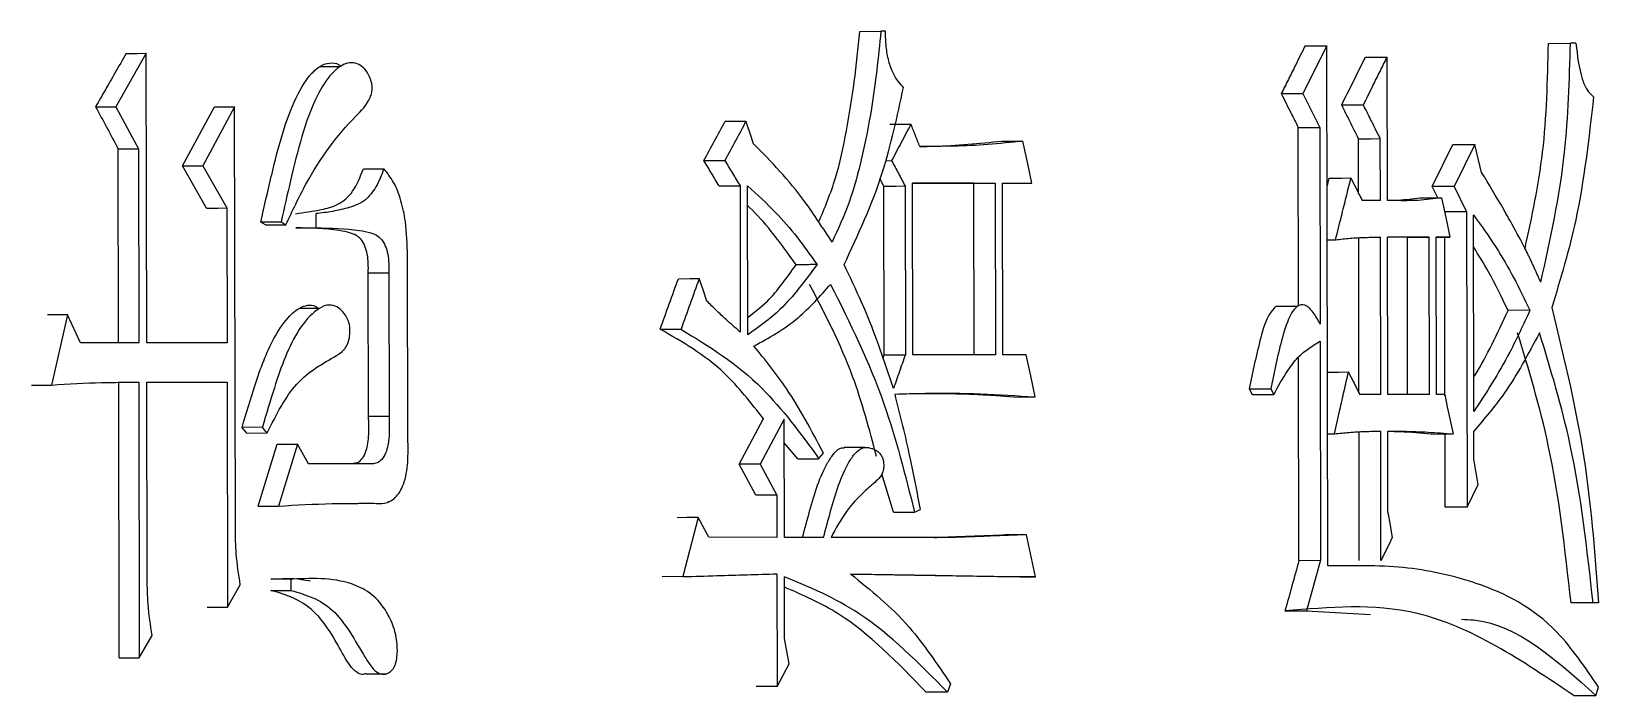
# Model space of a CAD drawing. Header units: millimetres. Extents: x 2301 to 4250, y 838 to 2217.
# Drawn here: x 3096.84 to 3102.87, y 1057.3 to 1059.86 of the extents above; entities that cross this region are included whole.
import ezdxf

# ---------------------------------------------------------------- set-up
doc = ezdxf.new("R2010")
doc.units = ezdxf.units.MM

msp = doc.modelspace()

# ---------------------------------------------------------------- linework, layer by layer
at = {"color": 7, "linetype": 'Continuous', "lineweight": 25}
for p, q in [((3100.0249, 1059.8558), (3100.106, 1059.856)), ((3100.1232, 1059.856), (3100.106, 1059.856)), ((3097.2814, 1059.7714), (3097.1639, 1059.5659)), ((3097.2833, 1058.6572), (3097.2814, 1059.7714)), ((3101.82, 1059.8003), (3101.7281, 1059.6165)), ((3101.8234, 1057.799), (3101.82, 1059.8003)), ((3102.0528, 1059.2051), (3102.0519, 1059.7568)), ((3102.6721, 1059.8098), (3102.7566, 1059.8101)), ((3102.7776, 1059.81), (3102.7566, 1059.8101)), ((3098.0256, 1059.7197), (3097.9467, 1059.7194)), ((3101.7281, 1059.6165), (3101.7935, 1059.4866)), ((3097.1639, 1059.5659), (3097.2511, 1059.4036)), ((3097.4208, 1059.3383), (3097.5433, 1059.5654)), ((3097.6211, 1059.5657), (3097.4985, 1059.3386)), ((3097.6239, 1057.9431), (3097.6211, 1059.5657)), ((3101.8773, 1059.5727), (3101.9608, 1059.573)), ((3101.7113, 1058.7986), (3101.7102, 1059.4864)), ((3101.7935, 1059.4866), (3101.7947, 1058.7294)), ((3097.1749, 1058.657), (3097.1737, 1059.4034)), ((3097.2511, 1059.4036), (3097.2523, 1058.6572)), ((3101.9424, 1059.2326), (3101.942, 1059.4429)), ((3102.026, 1059.2051), (3102.0256, 1059.4431)), ((3102.2253, 1059.2587), (3102.3046, 1059.4208)), ((3102.3887, 1059.4211), (3102.3093, 1059.2589)), ((3102.4153, 1059.3129), (3102.3887, 1059.4211)), ((3097.5132, 1059.176), (3097.4208, 1059.3383)), ((3097.4985, 1059.3386), (3097.5911, 1059.1763)), ((3100.1228, 1059.3583), (3100.147, 1059.3584)), ((3098.1161, 1059.3271), (3098.1947, 1059.3274)), ((3100.1174, 1059.2607), (3100.1017, 1059.2903)), ((3101.8209, 1059.2577), (3101.8293, 1059.2915)), ((3099.5641, 1059.2615), (3099.565, 1058.699)), ((3099.5942, 1058.6882), (3099.5932, 1059.2615)), ((3100.1185, 1058.6117), (3100.1174, 1059.2607)), ((3100.1986, 1059.261), (3100.1997, 1058.6119)), ((3100.2271, 1059.2718), (3100.5451, 1059.2715)), ((3100.2282, 1058.6119), (3100.2271, 1059.2718)), ((3100.4635, 1059.2712), (3100.2271, 1059.2715)), ((3100.4635, 1059.2712), (3100.5451, 1059.2715)), ((3100.4646, 1058.6114), (3100.4635, 1059.2712)), ((3100.5451, 1059.2715), (3100.5463, 1058.6116)), ((3100.5734, 1059.2715), (3100.6861, 1059.2714)), ((3100.5745, 1058.6116), (3100.5734, 1059.2715)), ((3100.6042, 1059.2711), (3100.5734, 1059.2712)), ((3100.6042, 1059.2711), (3100.6861, 1059.2714)), ((3102.3093, 1059.2589), (3102.2253, 1059.2587)), ((3102.2465, 1059.2156), (3102.2253, 1059.2587)), ((3102.3093, 1059.2589), (3102.3573, 1059.1615)), ((3097.5911, 1059.1763), (3097.5919, 1058.6571)), ((3097.934, 1059.1004), (3097.9339, 1059.1545)), ((3102.026, 1059.2051), (3101.956, 1059.2052)), ((3102.2732, 1059.1612), (3102.2728, 1059.1621)), ((3102.2732, 1059.1602), (3102.2732, 1059.1612)), ((3102.3573, 1059.1615), (3102.3592, 1058.0257)), ((3097.7399, 1059.111), (3097.7215, 1059.1218)), ((3097.7399, 1059.111), (3097.8181, 1059.1112)), ((3097.8557, 1059.1001), (3097.934, 1059.1004)), ((3102.3851, 1058.3934), (3102.3838, 1059.1506)), ((3101.8213, 1059.0538), (3101.8537, 1059.0539)), ((3101.9436, 1058.4646), (3101.9426, 1059.0618)), ((3102.0272, 1058.4587), (3102.0262, 1059.0645)), ((3102.2137, 1059.0643), (3102.0531, 1059.0645)), ((3102.0541, 1058.4587), (3102.0531, 1059.0645)), ((3102.1298, 1059.0641), (3102.0531, 1059.0641)), ((3102.1298, 1059.0641), (3102.2137, 1059.0643)), ((3102.1309, 1058.4583), (3102.1298, 1059.0641)), ((3102.2147, 1058.4585), (3102.2137, 1059.0643)), ((3102.2936, 1059.0642), (3102.2404, 1059.0643)), ((3102.2414, 1058.4585), (3102.2404, 1059.0643)), ((3102.2404, 1059.0641), (3102.2936, 1059.0642)), ((3102.2744, 1058.4534), (3102.2734, 1059.0641)), ((3098.2871, 1058.2888), (3098.286, 1058.992)), ((3098.1349, 1058.9269), (3098.2136, 1058.9271)), ((3098.1358, 1058.3752), (3098.1349, 1058.9269)), ((3098.2136, 1058.9271), (3098.2145, 1058.3754)), ((3101.7069, 1058.7978), (3101.6237, 1058.7975)), ((3096.9783, 1058.7656), (3096.9163, 1058.4952)), ((3097.0285, 1058.6574), (3096.9783, 1058.7656)), ((3097.9475, 1058.7901), (3097.8688, 1058.7899)), ((3102.601, 1058.7826), (3102.5167, 1058.7824)), ((3099.257, 1058.7097), (3099.3371, 1058.71)), ((3097.2523, 1058.6572), (3097.0285, 1058.6574)), ((3097.5919, 1058.6571), (3097.2833, 1058.6572)), ((3100.114, 1058.5989), (3100.1185, 1058.6117)), ((3100.1185, 1058.6117), (3100.1997, 1058.6119)), ((3100.5463, 1058.6116), (3100.2282, 1058.6119)), ((3100.6647, 1058.6115), (3100.5745, 1058.6116)), ((3101.7949, 1058.6645), (3101.7963, 1057.8208)), ((3101.713, 1057.8205), (3101.7117, 1058.6029)), ((3097.177, 1057.4455), (3097.1752, 1058.5056)), ((3097.2526, 1058.5058), (3097.2544, 1057.4457)), ((3097.2836, 1058.5058), (3097.5922, 1058.5056)), ((3097.2849, 1057.7486), (3097.2836, 1058.5058)), ((3097.5144, 1058.5054), (3097.2836, 1058.5055)), ((3097.5144, 1058.5054), (3097.5922, 1058.5056)), ((3097.5922, 1058.5056), (3097.5937, 1057.6402)), ((3100.6169, 1058.449), (3100.5305, 1058.4544)), ((3100.6169, 1058.449), (3100.6987, 1058.4492)), ((3101.5218, 1058.4806), (3101.6049, 1058.4808)), ((3101.5218, 1058.4806), (3101.5328, 1058.4589)), ((3101.6049, 1058.4808), (3101.6158, 1058.4592)), ((3102.0272, 1058.4587), (3101.9465, 1058.4588)), ((3102.2147, 1058.4585), (3102.0541, 1058.4587)), ((3102.2734, 1058.4585), (3102.2414, 1058.4585)), ((3098.1358, 1058.3752), (3098.2145, 1058.3754)), ((3097.7275, 1058.3325), (3097.6495, 1058.3322)), ((3097.6679, 1058.3106), (3097.6495, 1058.3322)), ((3097.668, 1058.3105), (3097.746, 1058.3107)), ((3099.561, 1058.1903), (3099.6535, 1058.3633)), ((3099.7341, 1058.3635), (3099.6415, 1058.1905)), ((3099.656, 1058.3633), (3099.6535, 1058.3633)), ((3099.7348, 1057.9092), (3099.7341, 1058.3635)), ((3101.9447, 1057.8203), (3101.9439, 1058.3151)), ((3102.0283, 1057.8205), (3102.0275, 1058.3181)), ((3102.0549, 1058.0044), (3102.0543, 1058.3181)), ((3102.3854, 1058.2095), (3102.3852, 1058.3178)), ((3097.7112, 1058.0293), (3097.784, 1058.2672)), ((3097.8622, 1058.2675), (3097.7893, 1058.0295)), ((3097.905, 1058.1917), (3097.8622, 1058.2675)), ((3099.7865, 1058.2116), (3099.7342, 1058.2724)), ((3100.0458, 1058.2553), (3099.9643, 1058.2551)), ((3101.8225, 1058.3074), (3101.8496, 1058.3075)), ((3102.2216, 1058.3067), (3102.3055, 1058.307)), ((3102.2751, 1058.0254), (3102.2747, 1058.3069)), ((3098.1361, 1058.1916), (3097.905, 1058.1917)), ((3099.6415, 1058.1905), (3099.561, 1058.1903)), ((3099.625, 1058.0712), (3099.561, 1058.1903)), ((3099.6415, 1058.1905), (3099.7056, 1058.0715)), ((3099.7865, 1058.2117), (3099.8673, 1058.2119)), ((3102.4015, 1058.1122), (3102.3854, 1058.2095)), ((3100.1536, 1058.0059), (3100.1095, 1058.1531)), ((3099.7056, 1058.0715), (3099.625, 1058.0712)), ((3099.7056, 1058.0715), (3099.7058, 1057.9092)), ((3102.3592, 1058.0257), (3102.4015, 1058.1122)), ((3098.1545, 1058.0401), (3098.097, 1058.0399)), ((3098.2094, 1058.0469), (3098.2164, 1058.047)), ((3099.4028, 1057.9852), (3099.3446, 1057.7581)), ((3099.4439, 1057.9094), (3099.4028, 1057.9852)), ((3100.1536, 1058.0059), (3100.2349, 1058.0061)), ((3099.7058, 1057.9092), (3099.4439, 1057.9094)), ((3099.8851, 1057.9091), (3099.7348, 1057.9092)), ((3100.3831, 1057.9087), (3099.914, 1057.9091)), ((3100.6659, 1057.9192), (3100.584, 1057.919)), ((3100.6999, 1057.7569), (3100.6659, 1057.9192)), ((3099.7061, 1057.7686), (3099.7068, 1057.3359)), ((3101.713, 1057.8205), (3101.7963, 1057.8208)), ((3101.7963, 1057.8208), (3101.7424, 1057.6261)), ((3097.5937, 1057.6402), (3097.6427, 1057.7267)), ((3097.8386, 1057.7483), (3097.7605, 1057.748)), ((3097.8387, 1057.7048), (3097.8386, 1057.7483)), ((3099.3446, 1057.7581), (3099.2645, 1057.7578)), ((3099.7355, 1057.5198), (3099.7351, 1057.7577)), ((3097.7606, 1057.7046), (3097.8387, 1057.7048)), ((3102.8438, 1057.6573), (3102.7591, 1057.6571)), ((3102.7799, 1057.6571), (3102.7591, 1057.6571)), ((3102.8646, 1057.6573), (3102.7799, 1057.6571)), ((3102.8646, 1057.6573), (3102.8438, 1057.6573)), ((3097.5158, 1057.64), (3097.5937, 1057.6402)), ((3101.6591, 1057.6259), (3101.7424, 1057.6261)), ((3101.7424, 1057.6261), (3101.988, 1057.6129)), ((3097.2544, 1057.4457), (3097.3038, 1057.5322)), ((3099.753, 1057.4224), (3099.7355, 1057.5198)), ((3097.177, 1057.4455), (3097.2544, 1057.4457)), ((3099.7068, 1057.3359), (3099.753, 1057.4224)), ((3098.1272, 1057.3841), (3098.2063, 1057.3843)), ((3100.3727, 1057.3461), (3100.3614, 1057.3137)), ((3100.3614, 1057.3137), (3100.28, 1057.3134)), ((3102.7702, 1057.3001), (3102.8548, 1057.3003)), ((3102.8548, 1057.3003), (3102.8652, 1057.3328))]:
    msp.add_line(p, q, dxfattribs=at)
at = {"color": 7, "linetype": 'Continuous', "lineweight": 25, "flags": 128}
for points in [[(3097.204, 1059.7712), (3097.2474, 1059.7713), (3097.2814, 1059.7714)], [(3101.7367, 1059.8001), (3101.7834, 1059.8002), (3101.82, 1059.8003)], [(3101.9683, 1059.7565), (3102.0151, 1059.7567), (3102.0519, 1059.7568)], [(3101.6449, 1059.6163), (3101.6915, 1059.6164), (3101.7281, 1059.6165)], [(3097.0866, 1059.5657), (3097.1299, 1059.5658), (3097.1639, 1059.5659)], [(3097.5433, 1059.5654), (3097.5869, 1059.5656), (3097.6211, 1059.5657)], [(3099.5065, 1059.51), (3099.5516, 1059.5102), (3099.587, 1059.5103)], [(3099.6162, 1059.4237), (3099.6016, 1059.467), (3099.587, 1059.5103)], [(3100.1398, 1059.4987), (3100.1853, 1059.4988), (3100.221, 1059.4989)], [(3101.7102, 1059.4864), (3101.7568, 1059.4865), (3101.7935, 1059.4866)], [(3097.1737, 1059.4034), (3097.217, 1059.4035), (3097.2511, 1059.4036)], [(3100.5702, 1059.4334), (3100.6161, 1059.4335), (3100.652, 1059.4337)], [(3100.6861, 1059.2714), (3100.6691, 1059.3525), (3100.652, 1059.4337)], [(3101.942, 1059.4429), (3101.9888, 1059.443), (3102.0256, 1059.4431)], [(3102.3046, 1059.4208), (3102.3517, 1059.421), (3102.3887, 1059.4211)], [(3097.4208, 1059.3383), (3097.4643, 1059.3385), (3097.4985, 1059.3386)], [(3099.4253, 1059.3586), (3099.4703, 1059.3588), (3099.5056, 1059.3589)], [(3101.8293, 1059.2915), (3101.876, 1059.2917), (3101.9128, 1059.2918)], [(3099.4837, 1059.2612), (3099.5287, 1059.2614), (3099.5641, 1059.2615)], [(3100.1174, 1059.2607), (3100.1628, 1059.2609), (3100.1986, 1059.261)], [(3102.1775, 1059.2154), (3102.2245, 1059.2156), (3102.2614, 1059.2157)], [(3102.2614, 1059.2157), (3102.2713, 1059.1691), (3102.2813, 1059.1224), (3102.2936, 1059.0642)], [(3097.5132, 1059.176), (3097.5568, 1059.1762), (3097.5911, 1059.1763)], [(3102.3573, 1059.1615), (3102.3102, 1059.1614), (3102.2732, 1059.1612)], [(3097.7996, 1059.1221), (3097.7747, 1059.122), (3097.7481, 1059.1219), (3097.7215, 1059.1218)], [(3099.3269, 1058.9044), (3099.3718, 1058.9045), (3099.4071, 1058.9046)], [(3099.4365, 1058.8181), (3099.4218, 1058.8614), (3099.4071, 1058.9046)], [(3096.9783, 1058.7656), (3096.9352, 1058.7654), (3096.9014, 1058.7653)], [(3100.6987, 1058.4492), (3100.6817, 1058.5304), (3100.6647, 1058.6115)], [(3096.8394, 1058.4949), (3096.8825, 1058.495), (3096.9163, 1058.4952)], [(3101.8221, 1058.5452), (3101.8665, 1058.5453), (3101.9032, 1058.5454)], [(3101.5328, 1058.4589), (3101.5618, 1058.459), (3101.5888, 1058.4591), (3101.6158, 1058.4592)], [(3102.2734, 1058.4585), (3102.2833, 1058.4118), (3102.2932, 1058.3652), (3102.3055, 1058.307)], [(3097.746, 1058.3108), (3097.7412, 1058.3164), (3097.7344, 1058.3244), (3097.7275, 1058.3325)], [(3097.784, 1058.2672), (3097.8278, 1058.2674), (3097.8622, 1058.2675)], [(3099.8673, 1058.212), (3099.876, 1058.2228), (3099.8846, 1058.2336)], [(3097.7112, 1058.0293), (3097.7549, 1058.0294), (3097.7893, 1058.0295)], [(3102.3592, 1058.0257), (3102.3121, 1058.0255), (3102.2751, 1058.0254)], [(3099.4028, 1057.9852), (3099.3579, 1057.985), (3099.3226, 1057.9849)], [(3102.0549, 1058.0044), (3102.063, 1057.9557), (3102.0671, 1057.9313), (3102.0711, 1057.907)], [(3100.6999, 1057.7569), (3100.6541, 1057.7568), (3100.618, 1057.7567)], [(3099.7068, 1057.3359), (3099.6617, 1057.3358), (3099.6262, 1057.3357)]]:
    msp.add_lwpolyline(points, dxfattribs=at)
at = {"color": 7, "linetype": 'Continuous', "lineweight": 25}
for points, knots in [([(3099.8662, 1059.1215), (3099.8895, 1059.1768), (3099.9351, 1059.2851), (3099.9744, 1059.4731), (3100.0053, 1059.6617), (3100.0184, 1059.791), (3100.0249, 1059.8558)], [0, 0, 0, 0, 0.25699, 0.503052, 0.751056, 1, 1, 1, 1]), ([(3100.106, 1059.856), (3100.0954, 1059.7561), (3100.0778, 1059.592), (3100.0348, 1059.3727), (3099.9876, 1059.1957), (3099.9409, 1059.0949), (3099.9178, 1059.0449)], [0, 0, 0, 0, 0.344082, 0.565383, 0.784584, 1, 1, 1, 1]), ([(3100.1922, 1059.6396), (3100.1783, 1059.6558), (3100.1552, 1059.6829), (3100.1348, 1059.7414), (3100.1247, 1059.7973), (3100.1237, 1059.8364), (3100.1232, 1059.856)], [0, 0, 0, 0, 0.328374, 0.548346, 0.773135, 1, 1, 1, 1]), ([(3097.204, 1059.7712), (3097.1899, 1059.7464), (3097.1633, 1059.6998), (3097.1242, 1059.6313), (3097.0991, 1059.5876), (3097.0866, 1059.5657)], [0, 0, 0, 0, 0.360936, 0.680468, 1, 1, 1, 1]), ([(3101.7367, 1059.8001), (3101.7244, 1059.7753), (3101.7029, 1059.7324), (3101.6723, 1059.6711), (3101.6541, 1059.6345), (3101.6449, 1059.6163)], [0, 0, 0, 0, 0.403399, 0.701699, 1, 1, 1, 1]), ([(3101.8773, 1059.5727), (3101.8925, 1059.6034), (3101.9229, 1059.6646), (3101.9531, 1059.7259), (3101.9683, 1059.7565)], [0, 0, 0, 0, 0.5, 1, 1, 1, 1]), ([(3101.9608, 1059.573), (3101.9731, 1059.5977), (3101.9944, 1059.6407), (3102.0248, 1059.7019), (3102.0429, 1059.7385), (3102.0519, 1059.7568)], [0, 0, 0, 0, 0.403163, 0.701581, 1, 1, 1, 1]), ([(3102.5821, 1059.0202), (3102.6084, 1059.1421), (3102.6629, 1059.3952), (3102.6689, 1059.6683), (3102.6721, 1059.8098)], [0, 0, 0, 0, 0.4815745, 1, 1, 1, 1]), ([(3102.6429, 1058.8908), (3102.6791, 1059.055), (3102.7443, 1059.3502), (3102.7529, 1059.6688), (3102.7566, 1059.8101)], [0, 0, 0, 0, 0.55643, 1, 1, 1, 1]), ([(3102.7776, 1059.81), (3102.7833, 1059.7624), (3102.7911, 1059.6967), (3102.8194, 1059.6276), (3102.8371, 1059.6121), (3102.8457, 1059.6044)], [0, 0, 0, 0, 0.571287, 0.789427, 1, 1, 1, 1]), ([(3097.7215, 1059.1218), (3097.7357, 1059.1845), (3097.7715, 1059.3431), (3097.8254, 1059.5488), (3097.9007, 1059.6824), (3097.9549, 1059.7286), (3097.9927, 1059.7367), (3098.0193, 1059.732), (3098.0289, 1059.7218), (3098.0301, 1059.7204)], [0, 0, 0, 0, 0.234605, 0.594292, 0.776492, 0.855579, 0.935368, 0.991378, 1, 1, 1, 1]), ([(3097.818, 1059.1112), (3097.843, 1059.1648), (3097.9186, 1059.3268), (3098.0332, 1059.4801), (3098.1326, 1059.5743), (3098.1485, 1059.6192), (3098.1504, 1059.6383), (3098.1479, 1059.6595), (3098.1391, 1059.6855), (3098.1223, 1059.7118), (3098.0982, 1059.7307), (3098.0697, 1059.737), (3098.0336, 1059.7286), (3097.9854, 1059.6891), (3097.9011, 1059.5522), (3097.8497, 1059.3423), (3097.8115, 1059.1759), (3097.7997, 1059.1223), (3097.7996, 1059.1221)], [0, 0, 0, 0, 0.116247, 0.351545, 0.417544, 0.429973, 0.440276, 0.450545, 0.466961, 0.490877, 0.515258, 0.540732, 0.570374, 0.616263, 0.689834, 0.900866, 0.999645, 1, 1, 1, 1]), ([(3099.964, 1058.9583), (3100.0179, 1059.0732), (3100.1152, 1059.2803), (3100.1685, 1059.5289), (3100.1922, 1059.6396)], [0, 0, 0, 0, 0.554843, 1, 1, 1, 1]), ([(3101.6449, 1059.6163), (3101.6512, 1059.6039), (3101.6636, 1059.5791), (3101.6853, 1059.5359), (3101.7009, 1059.5049), (3101.7102, 1059.4864)], [0, 0, 0, 0, 0.285744, 0.571488, 1, 1, 1, 1]), ([(3102.8457, 1059.6044), (3102.8276, 1059.4433), (3102.7954, 1059.1575), (3102.7185, 1058.904), (3102.685, 1058.7934)], [0, 0, 0, 0, 0.5636828, 1, 1, 1, 1]), ([(3097.0866, 1059.5657), (3097.1011, 1059.5386), (3097.1302, 1059.4845), (3097.1592, 1059.4304), (3097.1737, 1059.4034)], [0, 0, 0, 0, 0.5, 1, 1, 1, 1]), ([(3101.942, 1059.4429), (3101.9312, 1059.4645), (3101.9097, 1059.5078), (3101.8881, 1059.5511), (3101.8773, 1059.5727)], [0, 0, 0, 0, 0.5, 1, 1, 1, 1]), ([(3102.0256, 1059.4431), (3102.0194, 1059.4555), (3102.0071, 1059.4802), (3101.9855, 1059.5235), (3101.9701, 1059.5544), (3101.9608, 1059.573)], [0, 0, 0, 0, 0.285577, 0.571153, 1, 1, 1, 1]), ([(3099.4253, 1059.3586), (3099.4389, 1059.3839), (3099.466, 1059.4343), (3099.493, 1059.4848), (3099.5065, 1059.51)], [0, 0, 0, 0, 0.500001, 1, 1, 1, 1]), ([(3099.587, 1059.5103), (3099.5734, 1059.485), (3099.5463, 1059.4346), (3099.5192, 1059.3841), (3099.5056, 1059.3589)], [0, 0, 0, 0, 0.500001, 1, 1, 1, 1]), ([(3100.221, 1059.4989), (3100.2087, 1059.4755), (3100.184, 1059.4287), (3100.1593, 1059.3818), (3100.147, 1059.3584)], [0, 0, 0, 0, 0.500001, 1, 1, 1, 1]), ([(3100.2554, 1059.4124), (3100.2497, 1059.4268), (3100.2382, 1059.4557), (3100.2268, 1059.4845), (3100.221, 1059.4989)], [0, 0, 0, 0, 0.500002, 1, 1, 1, 1]), ([(3099.9178, 1059.0449), (3099.8836, 1059.098), (3099.8204, 1059.1961), (3099.718, 1059.3196), (3099.6502, 1059.3889), (3099.6162, 1059.4237)], [0, 0, 0, 0, 0.37017, 0.684341, 1, 1, 1, 1]), ([(3100.255, 1059.4133), (3100.2733, 1059.4134), (3100.3353, 1059.4139), (3100.4404, 1059.4214), (3100.527, 1059.4294), (3100.5702, 1059.4334)], [0, 0, 0, 0, 0.172481, 0.586162, 1, 1, 1, 1]), ([(3100.652, 1059.4337), (3100.6069, 1059.4287), (3100.5186, 1059.419), (3100.3863, 1059.4137), (3100.299, 1059.4128), (3100.2554, 1059.4124)], [0, 0, 0, 0, 0.343687, 0.671772, 1, 1, 1, 1]), ([(3099.4837, 1059.2612), (3099.474, 1059.2775), (3099.4545, 1059.3099), (3099.4351, 1059.3424), (3099.4253, 1059.3586)], [0, 0, 0, 0, 0.500001, 1, 1, 1, 1]), ([(3099.5056, 1059.3589), (3099.5154, 1059.3427), (3099.5349, 1059.3102), (3099.5544, 1059.2777), (3099.5641, 1059.2615)], [0, 0, 0, 0, 0.500001, 1, 1, 1, 1]), ([(3100.147, 1059.3584), (3100.1556, 1059.3421), (3100.1728, 1059.3097), (3100.19, 1059.2772), (3100.1986, 1059.261)], [0, 0, 0, 0, 0.500001, 1, 1, 1, 1]), ([(3097.8556, 1059.1542), (3097.8887, 1059.159), (3097.9431, 1059.1668), (3098.0184, 1059.1856), (3098.0798, 1059.2343), (3098.1038, 1059.2958), (3098.1161, 1059.3271)], [0, 0, 0, 0, 0.3344455, 0.5514977, 0.7710096, 1, 1, 1, 1]), ([(3098.1947, 1059.3274), (3098.1855, 1059.3031), (3098.1672, 1059.2554), (3098.1212, 1059.199), (3098.0618, 1059.1773), (3097.9983, 1059.162), (3097.9553, 1059.157), (3097.9339, 1059.1545)], [0, 0, 0, 0, 0.1777081, 0.35, 0.5672223, 0.7837017, 1, 1, 1, 1]), ([(3098.286, 1058.992), (3098.2846, 1059.0363), (3098.2824, 1059.1092), (3098.2623, 1059.2048), (3098.2349, 1059.2769), (3098.208, 1059.3107), (3098.1947, 1059.3274)], [0, 0, 0, 0, 0.347259, 0.569852, 0.787887, 1, 1, 1, 1]), ([(3101.8537, 1059.0539), (3101.8613, 1059.0842), (3101.8749, 1059.1391), (3101.8946, 1059.2184), (3101.9067, 1059.2673), (3101.9128, 1059.2918)], [0, 0, 0, 0, 0.382821, 0.69141, 1, 1, 1, 1]), ([(3101.9128, 1059.2918), (3101.9189, 1059.2794), (3101.9292, 1059.2588), (3101.9437, 1059.2299), (3101.9519, 1059.2135), (3101.956, 1059.2052)], [0, 0, 0, 0, 0.428365, 0.714183, 1, 1, 1, 1]), ([(3102.6429, 1058.8908), (3102.6409, 1058.8952), (3102.6379, 1058.9018), (3102.6339, 1058.9106), (3102.6309, 1058.9172), (3102.6279, 1058.9239), (3102.6249, 1058.9305), (3102.6219, 1058.937), (3102.6189, 1058.9436), (3102.6159, 1058.9502), (3102.6128, 1058.9568), (3102.6098, 1058.9633), (3102.6057, 1058.972), (3102.6016, 1058.9807), (3102.5975, 1058.9893), (3102.5944, 1058.9957), (3102.5881, 1059.0085), (3102.5658, 1059.0528), (3102.5348, 1059.1095), (3102.4808, 1059.2053), (3102.4434, 1059.2668), (3102.4153, 1059.3129)], [0, 0, 0, 0, 0.028904, 0.043385, 0.057865, 0.072345, 0.086826, 0.101306, 0.115786, 0.130266, 0.144747, 0.159227, 0.173707, 0.202668, 0.217148, 0.231629, 0.246109, 0.304033, 0.535791, 0.651637, 1, 1, 1, 1]), ([(3099.5932, 1059.2615), (3099.6297, 1059.2281), (3099.6953, 1059.1682), (3099.7844, 1059.0661), (3099.8349, 1058.9944), (3099.8603, 1058.9584)], [0, 0, 0, 0, 0.385333, 0.691685, 1, 1, 1, 1]), ([(3102.2614, 1059.2157), (3102.2316, 1059.2116), (3102.1821, 1059.2048), (3102.1124, 1059.2042), (3102.0727, 1059.2048), (3102.0528, 1059.2051)], [0, 0, 0, 0, 0.430957, 0.715413, 1, 1, 1, 1]), ([(3102.0528, 1059.2061), (3102.0673, 1059.2062), (3102.1091, 1059.2065), (3102.1505, 1059.2119), (3102.1775, 1059.2154)], [0, 0, 0, 0, 0.3473859, 1, 1, 1, 1]), ([(3099.7795, 1058.9582), (3099.7483, 1059.0019), (3099.6915, 1059.0816), (3099.6274, 1059.1533), (3099.5958, 1059.183), (3099.5933, 1059.1852)], [0, 0, 0, 0, 0.5295817, 0.9637422, 1, 1, 1, 1]), ([(3097.818, 1059.1112), (3097.8165, 1059.1122), (3097.8126, 1059.1144), (3097.8065, 1059.118), (3097.8019, 1059.1207), (3097.7996, 1059.1221)], [0, 0, 0, 0, 0.254517, 0.627308, 1, 1, 1, 1]), ([(3098.1349, 1058.9269), (3098.1352, 1058.9511), (3098.1357, 1058.9985), (3098.1096, 1059.0627), (3098.0661, 1059.082), (3097.9825, 1059.0972), (3097.9118, 1059.0988), (3097.8557, 1059.1001)], [0, 0, 0, 0, 0.130352, 0.254709, 0.382976, 0.510106, 1, 1, 1, 1]), ([(3097.934, 1059.1004), (3097.9902, 1059.0991), (3098.0609, 1059.0974), (3098.1447, 1059.0823), (3098.1882, 1059.063), (3098.2144, 1058.9988), (3098.2138, 1058.9514), (3098.2136, 1058.9271)], [0, 0, 0, 0, 0.490042, 0.617207, 0.745492, 0.869777, 1, 1, 1, 1]), ([(3102.3838, 1059.1506), (3102.4132, 1059.1093), (3102.4671, 1059.0336), (3102.5395, 1058.91), (3102.5805, 1058.8251), (3102.601, 1058.7826)], [0, 0, 0, 0, 0.374499, 0.686278, 1, 1, 1, 1]), ([(3101.8537, 1059.0539), (3101.8723, 1059.0561), (3101.9103, 1059.0607), (3101.9678, 1059.0635), (3102.0068, 1059.0642), (3102.0262, 1059.0645)], [0, 0, 0, 0, 0.3217496, 0.6607954, 1, 1, 1, 1]), ([(3102.5167, 1058.7824), (3102.4924, 1058.8329), (3102.451, 1058.9193), (3102.4037, 1058.9951), (3102.384, 1059.0266)], [0, 0, 0, 0, 0.584157, 1, 1, 1, 1]), ([(3099.5941, 1058.7553), (3099.6196, 1058.7749), (3099.6873, 1058.8269), (3099.7441, 1058.9078), (3099.7795, 1058.9582)], [0, 0, 0, 0, 0.376972, 1, 1, 1, 1]), ([(3099.8603, 1058.9584), (3099.8143, 1058.8966), (3099.7327, 1058.7869), (3099.6363, 1058.7182), (3099.5942, 1058.6882)], [0, 0, 0, 0, 0.563444, 1, 1, 1, 1]), ([(3099.8603, 1058.9584), (3099.8533, 1058.9584), (3099.8393, 1058.9583), (3099.8124, 1058.9582), (3099.7925, 1058.9582), (3099.7795, 1058.9582)], [0, 0, 0, 0, 0.2593371, 0.5186742, 1, 1, 1, 1]), ([(3100.1542, 1058.4822), (3100.134, 1058.5426), (3100.0961, 1058.6562), (3100.0327, 1058.8156), (3099.9869, 1058.9107), (3099.964, 1058.9583)], [0, 0, 0, 0, 0.361618, 0.679963, 1, 1, 1, 1]), ([(3099.2571, 1058.7097), (3099.2687, 1058.7422), (3099.292, 1058.8071), (3099.3153, 1058.872), (3099.3269, 1058.9044)], [0, 0, 0, 0, 0.500001, 1, 1, 1, 1]), ([(3099.4071, 1058.9046), (3099.3955, 1058.8722), (3099.3722, 1058.8073), (3099.3488, 1058.7424), (3099.3372, 1058.71)], [0, 0, 0, 0, 0.500001, 1, 1, 1, 1]), ([(3099.6175, 1058.6449), (3099.6758, 1058.6771), (3099.7806, 1058.7349), (3099.8718, 1058.8373), (3099.9123, 1058.8826)], [0, 0, 0, 0, 0.556662, 1, 1, 1, 1]), ([(3100.0893, 1058.2202), (3100.061, 1058.3254), (3099.9957, 1058.5684), (3099.8909, 1058.7688), (3099.8314, 1058.8824)], [0, 0, 0, 0, 0.432866, 1, 1, 1, 1]), ([(3099.9123, 1058.8826), (3099.986, 1058.7348), (3100.1189, 1058.4686), (3100.1992, 1058.1485), (3100.2349, 1058.0061)], [0, 0, 0, 0, 0.555385, 1, 1, 1, 1]), ([(3097.6495, 1058.3322), (3097.6657, 1058.3871), (3097.7007, 1058.506), (3097.7557, 1058.6548), (3097.8201, 1058.7525), (3097.869, 1058.7946), (3097.9087, 1058.8052), (3097.9318, 1058.8006), (3097.9418, 1058.791), (3097.9426, 1058.7901)], [0, 0, 0, 0, 0.256053, 0.554313, 0.721098, 0.850564, 0.921548, 0.992981, 1, 1, 1, 1]), ([(3097.746, 1058.3107), (3097.781, 1058.3804), (3097.8519, 1058.5212), (3097.9701, 1058.5825), (3098.0377, 1058.6245), (3098.0548, 1058.6493), (3098.0629, 1058.6761), (3098.0655, 1058.7057), (3098.0619, 1058.7344), (3098.0504, 1058.7616), (3098.0322, 1058.7841), (3098.0061, 1058.8019), (3097.9726, 1058.8053), (3097.9233, 1058.7778), (3097.8428, 1058.6854), (3097.7817, 1058.5156), (3097.7425, 1058.3832), (3097.7275, 1058.3325)], [0, 0, 0, 0, 0.175532, 0.354652, 0.388166, 0.407747, 0.427401, 0.446675, 0.466945, 0.484382, 0.511375, 0.539761, 0.574487, 0.616876, 0.705288, 0.887115, 1, 1, 1, 1]), ([(3099.565, 1058.699), (3099.5467, 1058.7148), (3099.5158, 1058.7414), (3099.4732, 1058.782), (3099.4487, 1058.806), (3099.4365, 1058.8181)], [0, 0, 0, 0, 0.420893, 0.710402, 1, 1, 1, 1]), ([(3101.624, 1058.7977), (3101.6156, 1058.7886), (3101.5897, 1058.7606), (3101.5559, 1058.646), (3101.5354, 1058.5464), (3101.5218, 1058.4806)], [0, 0, 0, 0, 0.13989, 0.43203, 1, 1, 1, 1]), ([(3101.7947, 1058.7294), (3101.7862, 1058.7453), (3101.7693, 1058.7765), (3101.7386, 1058.8067), (3101.7058, 1058.8026), (3101.6735, 1058.758), (3101.6385, 1058.6483), (3101.6182, 1058.5474), (3101.6049, 1058.4808)], [0, 0, 0, 0, 0.1193343, 0.235111, 0.3264668, 0.4209907, 0.6176824, 1, 1, 1, 1]), ([(3102.685, 1058.7933), (3102.7341, 1058.5906), (3102.8221, 1058.2267), (3102.8516, 1057.8321), (3102.8646, 1057.6573)], [0, 0, 0, 0, 0.557128, 1, 1, 1, 1]), ([(3102.3849, 1058.5255), (3102.3863, 1058.5278), (3102.4114, 1058.5672), (3102.4564, 1058.6516), (3102.4965, 1058.7387), (3102.5167, 1058.7824)], [0, 0, 0, 0, 0.030373, 0.513877, 1, 1, 1, 1]), ([(3102.601, 1058.7826), (3102.5757, 1058.7278), (3102.5304, 1058.6297), (3102.4567, 1058.5024), (3102.409, 1058.4298), (3102.3851, 1058.3934)], [0, 0, 0, 0, 0.387466, 0.693166, 1, 1, 1, 1]), ([(3099.656, 1058.3633), (3099.6068, 1058.426), (3099.4867, 1058.5792), (3099.3423, 1058.6612), (3099.2571, 1058.7097)], [0, 0, 0, 0, 0.409758, 1, 1, 1, 1]), ([(3099.3371, 1058.7099), (3099.4448, 1058.6439), (3099.6385, 1058.525), (3099.7969, 1058.3082), (3099.8673, 1058.2119)], [0, 0, 0, 0, 0.555743, 1, 1, 1, 1]), ([(3102.6379, 1058.696), (3102.5947, 1058.6154), (3102.5181, 1058.4723), (3102.4256, 1058.3647), (3102.3852, 1058.3178)], [0, 0, 0, 0, 0.56329, 1, 1, 1, 1]), ([(3102.7591, 1057.6571), (3102.7361, 1057.8634), (3102.6954, 1058.2294), (3102.5966, 1058.5541), (3102.5535, 1058.6957)], [0, 0, 0, 0, 0.563916, 1, 1, 1, 1]), ([(3102.8438, 1057.6573), (3102.8207, 1057.8637), (3102.7799, 1058.2297), (3102.681, 1058.5544), (3102.6379, 1058.696)], [0, 0, 0, 0, 0.563872, 1, 1, 1, 1]), ([(3099.8846, 1058.2336), (3099.8392, 1058.3196), (3099.7587, 1058.4724), (3099.6604, 1058.5924), (3099.6175, 1058.6449)], [0, 0, 0, 0, 0.56336, 1, 1, 1, 1]), ([(3100.1997, 1058.6119), (3100.1921, 1058.5903), (3100.1769, 1058.5471), (3100.1618, 1058.5038), (3100.1542, 1058.4822)], [0, 0, 0, 0, 0.500001, 1, 1, 1, 1]), ([(3101.6158, 1058.4592), (3101.6335, 1058.4905), (3101.6625, 1058.5418), (3101.7076, 1058.6032), (3101.7509, 1058.6371), (3101.7802, 1058.6554), (3101.7949, 1058.6645)], [0, 0, 0, 0, 0.345509, 0.566176, 0.783683, 1, 1, 1, 1]), ([(3096.9163, 1058.4952), (3096.9813, 1058.4992), (3097.0699, 1058.5048), (3097.1819, 1058.5057), (3097.229, 1058.5058), (3097.2526, 1058.5058)], [0, 0, 0, 0, 0.578075, 0.789032, 1, 1, 1, 1]), ([(3101.8496, 1058.3075), (3101.8565, 1058.3383), (3101.869, 1058.3934), (3101.8868, 1058.4727), (3101.8978, 1058.5212), (3101.9032, 1058.5454)], [0, 0, 0, 0, 0.388596, 0.694298, 1, 1, 1, 1]), ([(3101.9032, 1058.5454), (3101.9094, 1058.533), (3101.9197, 1058.5124), (3101.9342, 1058.4836), (3101.9424, 1058.4671), (3101.9465, 1058.4588)], [0, 0, 0, 0, 0.428365, 0.714183, 1, 1, 1, 1]), ([(3100.1599, 1058.4605), (3100.1991, 1058.4617), (3100.3091, 1058.4649), (3100.4891, 1058.4636), (3100.6288, 1058.454), (3100.6987, 1058.4492)], [0, 0, 0, 0, 0.2166413, 0.6081517, 1, 1, 1, 1]), ([(3100.2578, 1058.0169), (3100.245, 1058.0835), (3100.2243, 1058.1919), (3100.1905, 1058.3391), (3100.1701, 1058.4201), (3100.1599, 1058.4605)], [0, 0, 0, 0, 0.442714, 0.721209, 1, 1, 1, 1]), ([(3100.2153, 1058.462), (3100.2162, 1058.4621), (3100.2217, 1058.4622), (3100.2775, 1058.4631), (3100.3616, 1058.4628), (3100.4404, 1058.4607), (3100.4929, 1058.4583), (3100.5233, 1058.4567), (3100.5282, 1058.4564), (3100.5309, 1058.4562)], [0, 0, 0, 0, 0.042331, 0.247451, 0.479143, 0.739624, 0.857387, 0.923619, 1, 1, 1, 1]), ([(3098.0771, 1058.1946), (3098.0829, 1058.1949), (3098.0957, 1058.1954), (3098.1133, 1058.2124), (3098.1311, 1058.2482), (3098.1386, 1058.3066), (3098.1368, 1058.3522), (3098.1358, 1058.3752)], [0, 0, 0, 0, 0.119448, 0.262054, 0.409746, 0.702928, 1, 1, 1, 1]), ([(3098.2145, 1058.3754), (3098.2154, 1058.3524), (3098.2173, 1058.3068), (3098.2097, 1058.2486), (3098.1919, 1058.2124), (3098.1682, 1058.1915), (3098.1486, 1058.1915), (3098.1361, 1058.1916)], [0, 0, 0, 0, 0.261231, 0.519065, 0.649006, 0.774532, 1, 1, 1, 1]), ([(3101.8496, 1058.3075), (3101.8683, 1058.3094), (3101.9073, 1058.3135), (3101.9667, 1058.3168), (3102.0072, 1058.3177), (3102.0275, 1058.3181)], [0, 0, 0, 0, 0.314831, 0.657355, 1, 1, 1, 1]), ([(3102.0543, 1058.3181), (3102.0741, 1058.3179), (3102.126, 1058.3175), (3102.2098, 1058.3146), (3102.2736, 1058.3095), (3102.3055, 1058.307)], [0, 0, 0, 0, 0.2348288, 0.6173372, 1, 1, 1, 1]), ([(3102.2216, 1058.3067), (3102.182, 1058.31), (3102.1264, 1058.3145), (3102.0705, 1058.316), (3102.0543, 1058.3165)], [0, 0, 0, 0, 0.711357, 1, 1, 1, 1]), ([(3098.1545, 1058.0401), (3098.1689, 1058.039), (3098.1977, 1058.0368), (3098.2409, 1058.0572), (3098.2756, 1058.1149), (3098.2892, 1058.1988), (3098.2878, 1058.2587), (3098.2871, 1058.2888)], [0, 0, 0, 0, 0.177715, 0.356357, 0.541048, 0.768767, 1, 1, 1, 1]), ([(3099.8043, 1057.9088), (3099.8132, 1057.9425), (3099.84, 1058.0437), (3099.8764, 1058.1629), (3099.9256, 1058.2339), (3099.948, 1058.2549), (3099.9615, 1058.2536), (3099.9643, 1058.2533)], [0, 0, 0, 0, 0.242968, 0.731633, 0.849714, 0.968727, 1, 1, 1, 1]), ([(3099.8851, 1057.9091), (3099.894, 1057.9428), (3099.9208, 1058.0441), (3099.9573, 1058.162), (3100.0065, 1058.235), (3100.0353, 1058.2577), (3100.0657, 1058.2541), (3100.0887, 1058.2447), (3100.1043, 1058.2298), (3100.1123, 1058.2153), (3100.1164, 1058.198), (3100.117, 1058.1794), (3100.1141, 1058.1618), (3100.1047, 1058.1417), (3100.079, 1058.1176), (3100.0325, 1058.0776), (3099.9703, 1058.0122), (3099.9329, 1057.9438), (3099.9139, 1057.9091)], [0, 0, 0, 0, 0.104455, 0.314538, 0.365413, 0.416689, 0.461691, 0.509286, 0.529557, 0.546773, 0.564037, 0.580954, 0.598429, 0.614262, 0.652197, 0.737834, 0.86664, 1, 1, 1, 1]), ([(3097.7893, 1058.0295), (3097.8581, 1058.0335), (3097.9535, 1058.0391), (3098.0751, 1058.0401), (3098.128, 1058.0401), (3098.1545, 1058.0401)], [0, 0, 0, 0, 0.563388, 0.781688, 1, 1, 1, 1]), ([(3100.235, 1058.0061), (3100.2388, 1058.0079), (3100.2464, 1058.0115), (3100.254, 1058.0151), (3100.2578, 1058.0169)], [0, 0, 0, 0, 0.500003, 1, 1, 1, 1]), ([(3097.6427, 1057.7267), (3097.6365, 1057.7665), (3097.6255, 1057.8377), (3097.6244, 1057.9108), (3097.6239, 1057.9431)], [0, 0, 0, 0, 0.558835, 1, 1, 1, 1]), ([(3100.3099, 1057.9087), (3100.3383, 1057.9098), (3100.3984, 1057.912), (3100.4898, 1057.9154), (3100.5526, 1057.9178), (3100.584, 1057.919)], [0, 0, 0, 0, 0.309982, 0.65499, 1, 1, 1, 1]), ([(3100.6659, 1057.9192), (3100.6349, 1057.9181), (3100.5725, 1057.9157), (3100.4783, 1057.9122), (3100.4149, 1057.9098), (3100.3831, 1057.9087)], [0, 0, 0, 0, 0.329553, 0.664776, 1, 1, 1, 1]), ([(3102.0711, 1057.907), (3102.065, 1057.8947), (3102.0548, 1057.8741), (3102.0406, 1057.8452), (3102.0324, 1057.8288), (3102.0283, 1057.8205)], [0, 0, 0, 0, 0.42836, 0.71418, 1, 1, 1, 1]), ([(3099.3446, 1057.7581), (3099.3883, 1057.7593), (3099.4706, 1057.7617), (3099.5911, 1057.7652), (3099.6677, 1057.7675), (3099.7061, 1057.7686)], [0, 0, 0, 0, 0.360863, 0.680431, 1, 1, 1, 1]), ([(3099.989, 1057.7684), (3100.0327, 1057.7677), (3100.1638, 1057.7656), (3100.4015, 1057.7616), (3100.5936, 1057.7586), (3100.6999, 1057.7569)], [0, 0, 0, 0, 0.1825466, 0.547641, 1, 1, 1, 1]), ([(3099.989, 1057.7683), (3100.0666, 1057.7062), (3100.2062, 1057.5946), (3100.3215, 1057.4225), (3100.3727, 1057.3461)], [0, 0, 0, 0, 0.556097, 1, 1, 1, 1]), ([(3100.618, 1057.7567), (3100.5756, 1057.7574), (3100.4484, 1057.7595), (3100.2399, 1057.763), (3100.0721, 1057.7656), (3099.9907, 1057.7668)], [0, 0, 0, 0, 0.204628, 0.613887, 1, 1, 1, 1]), ([(3101.713, 1057.8205), (3101.704, 1057.7881), (3101.6861, 1057.7232), (3101.6681, 1057.6583), (3101.6591, 1057.6259)], [0, 0, 0, 0, 0.5, 1, 1, 1, 1]), ([(3102.8652, 1057.3328), (3102.8138, 1057.4084), (3102.6768, 1057.6099), (3102.4108, 1057.7403), (3102.1133, 1057.8037), (3101.9205, 1057.8006), (3101.8234, 1057.799)], [0, 0, 0, 0, 0.180535, 0.481186, 0.738841, 1, 1, 1, 1]), ([(3097.3038, 1057.5322), (3097.2976, 1057.572), (3097.2864, 1057.6431), (3097.2853, 1057.7163), (3097.2849, 1057.7486)], [0, 0, 0, 0, 0.5588348, 1, 1, 1, 1]), ([(3097.7605, 1057.748), (3097.8, 1057.7506), (3097.8511, 1057.7539), (3097.9016, 1057.7437), (3097.9131, 1057.7414)], [0, 0, 0, 0, 0.771611, 1, 1, 1, 1]), ([(3097.8387, 1057.7048), (3097.8946, 1057.6882), (3098.0078, 1057.6546), (3098.0913, 1057.4972), (3098.146, 1057.4108), (3098.1697, 1057.3869), (3098.1928, 1057.3803), (3098.2122, 1057.3854), (3098.2286, 1057.399), (3098.2404, 1057.4212), (3098.247, 1057.4553), (3098.247, 1057.4985), (3098.2373, 1057.5554), (3098.2084, 1057.6227), (3098.1578, 1057.6883), (3098.0343, 1057.7564), (3097.9244, 1057.7517), (3097.8407, 1057.7483), (3097.8386, 1057.7483)], [0, 0, 0, 0, 0.166504, 0.336724, 0.370752, 0.398964, 0.419703, 0.440426, 0.457689, 0.47508, 0.493882, 0.523591, 0.555072, 0.603251, 0.674686, 0.747919, 0.993855, 1, 1, 1, 1]), ([(3100.3614, 1057.3137), (3100.2513, 1057.4251), (3100.0557, 1057.6233), (3099.8327, 1057.7168), (3099.7351, 1057.7577)], [0, 0, 0, 0, 0.562636, 1, 1, 1, 1]), ([(3100.28, 1057.3134), (3100.1705, 1057.4264), (3099.9998, 1057.6026), (3099.805, 1057.6871), (3099.7352, 1057.7173)], [0, 0, 0, 0, 0.641526, 1, 1, 1, 1]), ([(3098.1272, 1057.3845), (3098.1217, 1057.3831), (3098.1093, 1057.3801), (3098.0868, 1057.3899), (3098.0539, 1057.4272), (3098.0086, 1057.5149), (3097.9285, 1057.6408), (3097.8307, 1057.686), (3097.7714, 1057.7017), (3097.7606, 1057.7046)], [0, 0, 0, 0, 0.038881, 0.087592, 0.158237, 0.316756, 0.581174, 0.923861, 1, 1, 1, 1]), ([(3102.7702, 1057.3001), (3102.5714, 1057.4343), (3102.2165, 1057.6739), (3101.8294, 1057.6406), (3101.6591, 1057.6259)], [0, 0, 0, 0, 0.560047, 1, 1, 1, 1]), ([(3102.3375, 1057.594), (3102.3529, 1057.5935), (3102.5375, 1057.5876), (3102.7031, 1057.4377), (3102.8548, 1057.3003)], [0, 0, 0, 0, 0.083421, 1, 1, 1, 1])]:
    msp.add_open_spline(points, degree=3, knots=knots, dxfattribs=at)

doc.saveas('drawing.dxf')
